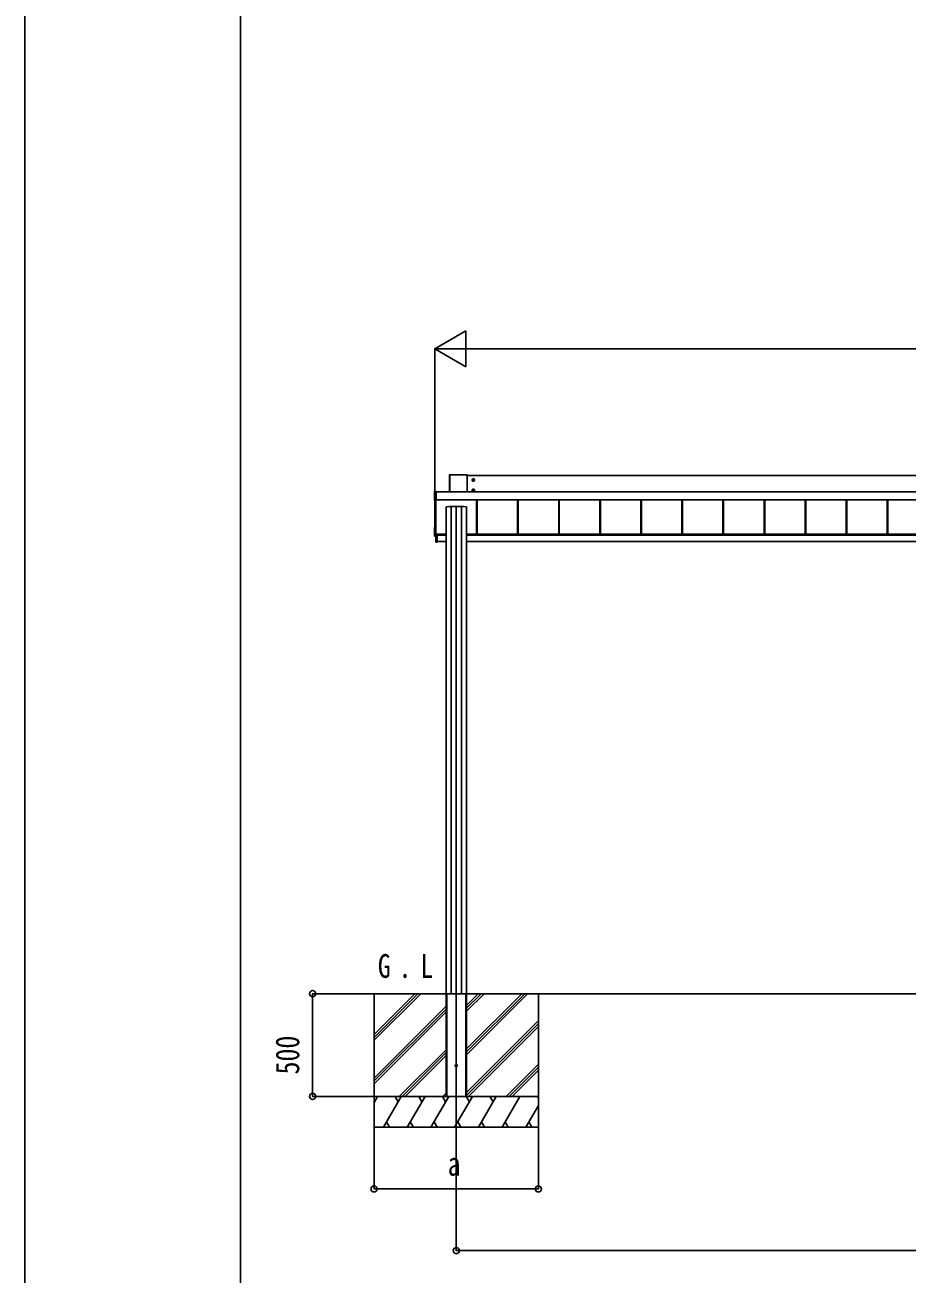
# Model space of a CAD drawing. Units: millimetres, scale not verified. Extents: x -14718 to 14718, y -10397 to 10401.
# Drawn here: x -14718 to -10423, y -6080 to 2 of the extents above; entities that cross this region are included whole.
import ezdxf
from ezdxf.enums import TextEntityAlignment as Align

# ---------------------------------------------------------------- set-up
doc = ezdxf.new("R2010")
doc.units = ezdxf.units.MM
doc.header["$LTSCALE"] = 50
for name, color, linetype in [('0-2_USER1', 3, 'Continuous'), ('0-4_YKK_12', 2, 'Continuous'), ('0-5_YKK_A1', 4, 'Continuous'), ('0-6_YKK_D', 6, 'Continuous'), ('0-7_YKK_ZWAK', 7, 'Continuous')]:
    doc.layers.add(name, color=color, linetype=linetype)
doc.styles.add('ＭＳ ゴシック', font='')
doc.styles.get('ＭＳ ゴシック').set_extended_font_data('MS Gothic')

msp = doc.modelspace()

# ---------------------------------------------------------------- linework, layer by layer
at = {"layer": '0-4_YKK_12'}
msp.add_line((-12617.43, -5214.1), (-12617.43, -2338.4), dxfattribs=at)
at = {"layer": '0-5_YKK_A1'}
for p, q in [((-12650.43, -2186.75), (-12650.43, -2268.91)), ((-12650.09, -2186.89), (-12650.43, -2186.75)), ((-12650.09, -2268.91), (-12650.09, -2186.89)), ((-12564.93, -2186.25), (-12649.93, -2186.25)), ((-12649.93, -2186.25), (-12649.59, -2186.39)), ((-12649.59, -2186.39), (-12649.59, -2186.88)), ((-12649.59, -2186.88), (-12649.59, -2268.91)), ((-12565.27, -2186.88), (-12649.59, -2186.88)), ((-12565.27, -2186.39), (-12564.93, -2186.25)), ((-12565.27, -2268.91), (-12565.27, -2186.88)), ((-12564.43, -2186.75), (-12564.77, -2186.89)), ((-12564.77, -2186.89), (-12564.77, -2268.91)), ((-12564.43, -2268.91), (-12564.43, -2186.75)), ((-6870.43, -2190.47), (-12564.43, -2190.47)), ((-12541.68, -2212.21), (-12527.18, -2212.21)), ((-12536.71, -2211.45), (-12537.43, -2211.45)), ((-12534.43, -2219.46), (-12534.43, -2204.96)), ((-12532.15, -2212.97), (-12531.43, -2212.97)), ((-12723.93, -2310.11), (-12723.93, -2268.13)), ((-12723.47, -2268.33), (-12723.93, -2268.13)), ((-12723.93, -2310.11), (-12723.47, -2309.39)), ((-12723.47, -2309.39), (-12723.47, -2268.33)), ((-12723.43, -2267.63), (-12717.73, -2267.63)), ((-12723.43, -2267.63), (-12722.97, -2267.83)), ((-12722.97, -2309.88), (-12723.43, -2310.61)), ((-12717.73, -2310.61), (-12723.43, -2310.61)), ((-12722.97, -2268.31), (-12722.97, -2309.37)), ((-12715.93, -2268.31), (-12722.97, -2268.31)), ((-12722.43, -2310.61), (-12722.43, -2483.03)), ((-12717.73, -2267.67), (-12717.73, -2267.63)), ((-12717.73, -2310.61), (-12717.73, -2310.49)), ((-12717.43, -2310.44), (-12717.43, -2483.08)), ((-12715.93, -2267.68), (-12717.13, -2267.68)), ((-12717.13, -2267.68), (-12717.13, -2267.68)), ((-12715.93, -2267.68), (-12717.13, -2267.68)), ((-12717.13, -2310.43), (-12715.93, -2310.43)), ((-12717.13, -2310.43), (-12717.13, -2310.43)), ((-12717.13, -2310.43), (-12715.93, -2310.43)), ((-12715.93, -2267.83), (-12715.93, -2267.68)), ((-12715.93, -2267.68), (-12715.93, -2267.68)), ((-12715.93, -2267.83), (-12715.93, -2268.31)), ((-12715.93, -2268.31), (-12715.93, -2309.37)), ((-6718.93, -2268.91), (-12715.93, -2268.91)), ((-6718.93, -2269.39), (-12715.93, -2269.39)), ((-6718.93, -2308.36), (-12715.93, -2308.36)), ((-6718.93, -2308.88), (-12715.93, -2308.88)), ((-12715.93, -2309.02), (-6718.93, -2309.02)), ((-6718.93, -2309.02), (-12715.93, -2309.02)), ((-12715.93, -2309.37), (-12715.93, -2309.88)), ((-12715.93, -2309.88), (-12715.93, -2310.43)), ((-12715.93, -2310.43), (-12715.93, -2310.43)), ((-12541.68, -2262.18), (-12527.18, -2262.18)), ((-12536.71, -2261.42), (-12537.43, -2261.42)), ((-12534.43, -2269.43), (-12534.43, -2254.93)), ((-12532.15, -2262.94), (-12531.43, -2262.94)), ((-12518.93, -2309.02), (-12518.93, -2475.25)), ((-12516.33, -2309.02), (-12516.33, -2475.25)), ((-12515.93, -2309.02), (-12515.93, -2475.25)), ((-12318.93, -2309.02), (-12318.93, -2475.25)), ((-12316.33, -2309.02), (-12316.33, -2475.25)), ((-12315.93, -2309.02), (-12315.93, -2475.25)), ((-12118.93, -2309.02), (-12118.93, -2475.25)), ((-12116.33, -2309.02), (-12116.33, -2475.25)), ((-12115.93, -2309.02), (-12115.93, -2475.25)), ((-11918.93, -2309.02), (-11918.93, -2475.25)), ((-11916.33, -2309.02), (-11916.33, -2475.25)), ((-11915.93, -2309.02), (-11915.93, -2475.25)), ((-11718.93, -2309.02), (-11718.93, -2475.25)), ((-11716.33, -2309.02), (-11716.33, -2475.25)), ((-11715.93, -2309.02), (-11715.93, -2475.25)), ((-11518.93, -2309.02), (-11518.93, -2475.25)), ((-11516.33, -2309.02), (-11516.33, -2475.25)), ((-11515.93, -2309.02), (-11515.93, -2475.25)), ((-11318.93, -2309.02), (-11318.93, -2475.25)), ((-11316.33, -2309.02), (-11316.33, -2475.25)), ((-11315.93, -2309.02), (-11315.93, -2475.25)), ((-11118.93, -2309.02), (-11118.93, -2475.25)), ((-11116.33, -2309.02), (-11116.33, -2475.25)), ((-11115.93, -2309.02), (-11115.93, -2475.25)), ((-10918.93, -2309.02), (-10918.93, -2475.25)), ((-10916.33, -2309.02), (-10916.33, -2475.25)), ((-10915.93, -2309.02), (-10915.93, -2475.25)), ((-10718.93, -2309.02), (-10718.93, -2475.25)), ((-10716.33, -2309.02), (-10716.33, -2475.25)), ((-10715.93, -2309.02), (-10715.93, -2475.25)), ((-10518.93, -2309.02), (-10518.93, -2475.25)), ((-10516.33, -2309.02), (-10516.33, -2475.25)), ((-10515.93, -2309.02), (-10515.93, -2475.25)), ((-12667.43, -2342.96), (-12667.43, -4707.6)), ((-12642.24, -2341.22), (-12642.24, -4711.6)), ((-12592.62, -2341.22), (-12592.62, -4711.6)), ((-12567.43, -2342.96), (-12567.43, -4707.6)), ((-12723.43, -2443.01), (-12723.43, -2484.07)), ((-12723.43, -2484.31), (-12723.43, -2484.07)), ((-12722.96, -2442.51), (-12722.43, -2442.48)), ((-12722.96, -2484.56), (-12717.25, -2484.91)), ((-12722.96, -2484.56), (-12722.96, -2484.81)), ((-12722.96, -2484.81), (-12716.93, -2485.19)), ((-12722.96, -2484.81), (-12722.96, -2484.81)), ((-12722.96, -2484.81), (-12716.93, -2485.19)), ((-12721.93, -2483.58), (-12717.93, -2483.58)), ((-12717.25, -2484.95), (-12717.25, -2484.91)), ((-12713.93, -2474.86), (-12717.13, -2474.86)), ((-12716.93, -2476.81), (-12716.93, -2474.86)), ((-12716.93, -2480.39), (-12716.93, -2476.81)), ((-12716.65, -2476.81), (-12716.93, -2476.81)), ((-12716.93, -2513.48), (-12716.93, -2480.39)), ((-12716.65, -2480.39), (-12716.93, -2480.39)), ((-12716.65, -2474.86), (-12716.65, -2476.81)), ((-12716.65, -2480.39), (-12716.65, -2513.48)), ((-12716.63, -2480.09), (-12716.63, -2477.11)), ((-12716.63, -2480.09), (-12716.63, -2480.09)), ((-12710.43, -2480.38), (-12716.63, -2480.39)), ((-12716.62, -2480.09), (-12716.62, -2480.09)), ((-12716.15, -2477.31), (-12716.43, -2477.31)), ((-12716.15, -2479.89), (-12716.43, -2479.89)), ((-12716.15, -2477.31), (-12716.15, -2479.89)), ((-12716.15, -2479.89), (-12710.43, -2479.88)), ((-12715.43, -2475.6), (-12715.43, -2474.86)), ((-12715.43, -2475.6), (-12710.43, -2475.58)), ((-12667.43, -2475.25), (-12714.43, -2475.25)), ((-12714.43, -2475.25), (-12714.43, -2475.54)), ((-12714.43, -2475.54), (-12714.43, -2475.59)), ((-12713.93, -2475.25), (-12713.93, -2474.86)), ((-12710.43, -2479.88), (-12710.43, -2475.58)), ((-12667.43, -2477.25), (-12710.43, -2477.25)), ((-12710.43, -2479.88), (-12710.43, -2480.08)), ((-12667.43, -2480.12), (-12710.43, -2480.12)), ((-12710.43, -2480.38), (-12710.43, -2513.86)), ((-6867.43, -2475.25), (-12567.43, -2475.25)), ((-6867.43, -2477.25), (-12567.43, -2477.25)), ((-6867.43, -2480.12), (-12567.43, -2480.12)), ((-12716.93, -2513.48), (-12716.65, -2513.48)), ((-12716.65, -2513.48), (-12710.43, -2513.86)), ((-12710.43, -2514.16), (-12716.65, -2513.78)), ((-12668.28, -2511.6), (-12710.43, -2511.6)), ((-12710.43, -2513.86), (-12710.43, -2514.16)), ((-12668.43, -2513.78), (-12668.3, -2511.6)), ((-12668.28, -2511.6), (-12667.8, -2511.6)), ((-12667.93, -2514.1), (-12668.13, -2514.1)), ((-12667.8, -2511.6), (-12667.93, -2513.78)), ((-12667.43, -2514.1), (-12667.93, -2514.1)), ((-12667.43, -2511.6), (-12667.8, -2511.6)), ((-12567.06, -2511.6), (-12567.43, -2511.6)), ((-12567.43, -2513.78), (-12566.93, -2513.78)), ((-12566.93, -2514.1), (-12567.43, -2514.1)), ((-12567.06, -2511.6), (-12566.58, -2511.6)), ((-12566.93, -2513.78), (-12567.06, -2511.6)), ((-12566.93, -2514.1), (-12566.93, -2513.78)), ((-12566.73, -2514.1), (-12566.93, -2514.1)), ((-6868.28, -2511.6), (-12566.58, -2511.6)), ((-12566.56, -2511.6), (-12566.43, -2513.78)), ((-12667.43, -4711.6), (-13117.43, -4711.6)), ((-13017.43, -4711.6), (-13017.43, -5361.6)), ((-13017.43, -4938.23), (-12790.8, -4711.6)), ((-13017.43, -4909.95), (-12819.08, -4711.6)), ((-13017.43, -4924.09), (-12805, -4711.66)), ((-12667.43, -4707.6), (-12667.43, -5211.6)), ((-12667.43, -4711.6), (-12667.13, -4711.6)), ((-12667.43, -4711.6), (-12667.43, -5211.6)), ((-12667.13, -4711.6), (-12567.73, -4711.6)), ((-12664.93, -4711.6), (-12664.93, -5211.6)), ((-12663.43, -4711.6), (-12663.43, -5211.6)), ((-12571.43, -4711.6), (-12571.43, -5211.6)), ((-12569.93, -4711.6), (-12569.93, -5211.6)), ((-12567.43, -4707.6), (-12567.43, -5211.6)), ((-12567.43, -4711.6), (-12567.43, -5211.6)), ((-6317.43, -4711.6), (-12567.43, -4711.6)), ((-12567.43, -4796.6), (-12482.43, -4711.6)), ((-12567.43, -4782.46), (-12496.57, -4711.6)), ((-12567.43, -4768.31), (-12510.72, -4711.6)), ((-12567.43, -5008.73), (-12270.34, -4711.64)), ((-12567.43, -4994.59), (-12284.48, -4711.64)), ((-12567.43, -4980.44), (-12298.62, -4711.64)), ((-12217.43, -4711.6), (-12217.43, -5361.6)), ((-13017.43, -5122.08), (-12667.43, -4772.08)), ((-13017.43, -5136.22), (-12667.43, -4786.22)), ((-13017.43, -5150.36), (-12667.43, -4800.36)), ((-12567.43, -5192.57), (-12217.43, -4842.58)), ((-12567.43, -5206.72), (-12217.43, -4856.72)), ((-12558.17, -5211.6), (-12217.43, -4870.86)), ((-12894.82, -5211.6), (-12667.43, -4984.21)), ((-12880.68, -5211.6), (-12667.43, -4998.35)), ((-12866.54, -5211.6), (-12667.43, -5012.49)), ((-12374.32, -5211.6), (-12217.43, -5054.71)), ((-12360.18, -5211.6), (-12217.43, -5068.85)), ((-12346.04, -5211.6), (-12217.43, -5082.99)), ((-12217.43, -5211.6), (-13017.43, -5211.6)), ((-13017.43, -5240.54), (-13000.72, -5211.6)), ((-12217.43, -5211.6), (-13017.43, -5211.6)), ((-12971.85, -5361.6), (-12885.25, -5211.6)), ((-12900.25, -5237.58), (-12915.25, -5211.6)), ((-12856.38, -5361.6), (-12769.78, -5211.6)), ((-12784.78, -5237.58), (-12799.78, -5211.6)), ((-12740.91, -5361.6), (-12654.31, -5211.6)), ((-12669.31, -5237.58), (-12684.31, -5211.6)), ((-12682.69, -5211.6), (-12667.43, -5196.34)), ((-12667.43, -5211.6), (-12567.43, -5211.6)), ((-12625.44, -5361.6), (-12538.84, -5211.6)), ((-12553.84, -5237.58), (-12568.84, -5211.6)), ((-12509.97, -5361.6), (-12423.37, -5211.6)), ((-12438.37, -5237.58), (-12453.37, -5211.6)), ((-12394.5, -5361.6), (-12307.9, -5211.6)), ((-12217.43, -5220.26), (-12222.43, -5211.6)), ((-13015.72, -5237.58), (-13017.43, -5234.62)), ((-12279.03, -5361.6), (-12217.43, -5254.9)), ((-12956.86, -5335.62), (-12941.86, -5361.6)), ((-12841.39, -5335.62), (-12826.39, -5361.6)), ((-12725.92, -5335.62), (-12710.92, -5361.6)), ((-12610.44, -5335.62), (-12595.44, -5361.6)), ((-12494.98, -5335.62), (-12479.98, -5361.6)), ((-12379.5, -5335.62), (-12364.51, -5361.6)), ((-12264.03, -5335.62), (-12249.04, -5361.6)), ((-13017.43, -5361.6), (-12217.43, -5361.6))]:
    msp.add_line(p, q, dxfattribs=at)
for points in [[(-12649.59, -2186.39), (-12565.27, -2186.39), (-12565.27, -2186.88)], [(-12537.43, -2211.45), (-12537.43, -2212.97), (-12536.71, -2212.97)], [(-12533.67, -2209.93), (-12533.67, -2209.21), (-12535.19, -2209.21), (-12535.19, -2209.93)], [(-12535.19, -2214.49), (-12535.19, -2215.21), (-12533.67, -2215.21), (-12533.67, -2214.49)], [(-12531.43, -2212.97), (-12531.43, -2211.45), (-12532.15, -2211.45)], [(-12722.97, -2268.31), (-12722.97, -2267.83), (-12715.93, -2267.83)], [(-12715.93, -2309.88), (-12722.97, -2309.88), (-12722.97, -2309.37), (-12715.93, -2309.37)], [(-12717.63, -2267.68), (-12717.67, -2267.67), (-12717.73, -2267.67)], [(-12537.43, -2261.42), (-12537.43, -2262.94), (-12536.71, -2262.94)], [(-12533.67, -2259.9), (-12533.67, -2259.18), (-12535.19, -2259.18), (-12535.19, -2259.9)], [(-12535.19, -2264.46), (-12535.19, -2265.18), (-12533.67, -2265.18), (-12533.67, -2264.46)], [(-12531.43, -2262.94), (-12531.43, -2261.42), (-12532.15, -2261.42)], [(-12722.43, -2483.03), (-12722.43, -2483.6), (-12716.93, -2483.93)], [(-12716.62, -2480.09), (-12716.63, -2480.09), (-12716.63, -2480.09)], [(-12716.61, -2480.09), (-12710.43, -2480.08), (-12710.43, -2480.38)], [(-12716.43, -2479.91), (-12716.43, -2479.89), (-12716.43, -2477.31)], [(-12667.93, -2514.1), (-12667.93, -2513.78), (-12667.43, -2513.78)], [(-12667.13, -4711.6), (-12567.73, -4711.6), (-12567.43, -4711.6)]]:
    msp.add_lwpolyline(points, dxfattribs=at)
for points in [[(-12534.43, -2206.44), (-12539.43, -2209.32), (-12539.43, -2215.1), (-12534.43, -2217.98), (-12529.43, -2215.1), (-12529.43, -2209.32)], [(-12534.43, -2256.4), (-12539.43, -2259.29), (-12539.43, -2265.07), (-12534.43, -2267.95), (-12529.43, -2265.07), (-12529.43, -2259.29)]]:
    msp.add_lwpolyline(points, close=True, dxfattribs=at)
for centre, radius in [((-12534.43, -2212.21), 6.25), ((-12534.43, -2212.21), 5), ((-12534.43, -2262.18), 6.25), ((-12534.43, -2262.18), 5), ((-12617.43, -5061.6), 5)]:
    msp.add_circle(centre, radius, dxfattribs=at)
for centre, radius, start, end in [((-12649.59, -2186.89), 0.5, 90.15046, 179.81463), ((-12649.71, -2190.99), 4.12, 88.40447, 95.35624), ((-12565.27, -2186.89), 0.5, 0.18537, 89.84954), ((-12565.15, -2190.99), 4.12, 84.64376, 91.59553), ((-12534.43, -2212.21), 5.58, 153.74848, 206.25152), ((-12534.43, -2212.21), 5.58, 93.74848, 146.25152), ((-12534.43, -2212.21), 5.58, 213.74848, 266.25152), ((-12536.71, -2209.93), 1.52, 270, 0), ((-12536.71, -2214.49), 1.52, 0, 90), ((-12534.43, -2212.21), 5.58, 33.74848, 86.25152), ((-12534.43, -2212.21), 5.58, 273.74848, 326.25152), ((-12532.15, -2209.93), 1.52, 180, 270), ((-12532.15, -2214.49), 1.52, 90, 180), ((-12534.43, -2212.21), 5.58, 333.74848, 26.25152), ((-12722.97, -2268.33), 0.5, 90.15046, 179.81463), ((-12723.09, -2272.43), 4.12, 88.40447, 95.35624), ((-12723.09, -2313.49), 4.12, 88.40447, 95.35624), ((-12722.97, -2309.38), 0.502, 180.349, 269.68592), ((-12717.73, -2310.19), 0.301, 269.99262, 297.9043), ((-12717.55, -2265.93), 1.74, 265.66516, 269.50049), ((-12717.22, -2313.14), 2.71, 88.10375, 98.40666), ((-12534.43, -2262.18), 5.58, 153.74848, 206.25152), ((-12534.43, -2262.18), 5.58, 93.74848, 146.25152), ((-12534.43, -2262.18), 5.58, 213.74848, 266.25152), ((-12536.71, -2259.9), 1.52, 270, 0), ((-12536.71, -2264.46), 1.52, 0, 90), ((-12534.43, -2262.18), 5.58, 33.74848, 86.25152), ((-12534.43, -2262.18), 5.58, 273.74848, 326.25152), ((-12532.15, -2259.9), 1.52, 180, 270), ((-12532.15, -2264.46), 1.52, 90, 180), ((-12534.43, -2262.18), 5.58, 333.74848, 26.25152), ((-12722.93, -2443.01), 0.5, 93.48119, 179.98396), ((-12722.93, -2484.06), 0.5, 180.01604, 266.51881), ((-12722.93, -2484.31), 0.5, 180, 266.3803), ((-12722.93, -2484.31), 0.5, 180.01604, 266.51881), ((-12721.93, -2483.08), 0.5, 180.01746, 270.01745), ((-12717.93, -2483.08), 0.5, 269.98255, 359.98254), ((-12717.13, -2474.56), 0.3, 180.01748, 270.01745), ((-12717.23, -2484.61), 0.3, 266.48405, 359.9811), ((-12717.23, -2484.66), 0.3, 266.48405, 359.9811), ((-12716.63, -2476.81), 0.3, 180.01746, 270.01745), ((-12716.63, -2480.39), 0.3, 90.12237, 180), ((-12715.3, -2476.88), 1.35, 177.08798, 189.90325), ((-12715.43, -2480.31), 1.22, 169.53624, 183.72385), ((-12715.42, -2480.27), 1.21, 171.62247, 185.82998), ((-12715.38, -2480.32), 1.25, 169.72631, 183.54265), ((-12716.61, -2480.39), 0.3, 90.22184, 92.22662), ((-12716.61, -2480.23), 0.141, 90.0241, 94.22537), ((-12716.22, -2481.88), 1.98, 88.04873, 96.20074), ((-12716.63, -2513.48), 0.3, 180, 266.5), ((-12715.42, -2513.63), 1.24, 173.06854, 186.93146), ((-12668.13, -2513.8), 0.3, 176.5, 270), ((-12566.73, -2513.8), 0.3, 270, 3.5)]:
    msp.add_arc(centre, radius, start, end, dxfattribs=at)
for centre, major_axis, ratio, start_param, end_param in [((-12649.93, -2186.75), (0.382, -0.325), 0.996231, 2.2770247, 3.8440941), ((-12564.93, -2186.75), (0.382, 0.325), 0.996231, 5.5806839, 7.1477533), ((-12723.43, -2268.13), (0.382, -0.325), 0.996231, 2.2770247, 3.8440941), ((-12723.43, -2310.11), (0.382, 0.325), 0.996231, 2.4390913, 4.0061606), ((-12717.13, -2267.67), (0.6, 0), 0.026226, 3.1415927, 3.8726279), ((-12717.13, -2310.49), (0.6, 0), 0.096025, 1.5707963, 3.1415927), ((-12717.73, -2310.31), (0, 0.3), 0.998743, 3.1415927, 4.2299164), ((-12717.13, -2267.67), (0.6, 0), 0.026226, 3.8726279, 4.712389), ((-12617.43, -2342.96), (-50, 0), 0.04, 3.1415927, 6.2831853), ((-12716.65, -2484.99), (0.6, -0.037), 0.034769, 3.1437205, 4.2258199), ((-12716.65, -2477.31), (0.301, 0.4), 0.997782, 5.3593221, 6.9301184), ((-12716.65, -2479.89), (0.301, 0.4), 0.997782, 3.7885257, 3.8252324), ((-12716.63, -2477.31), (0.108, 0.169), 0.994155, 5.2849907, 6.855787), ((-12716.63, -2479.89), (-0.145, 0.15), 0.921201, 2.3686772, 3.9027669), ((-12716.63, -2479.89), (0.482, -0.007), 0.414889, 4.7553012, 6.2893908), ((-12716.13, -2479.89), (0.001, 0.2), 0.09157, 1.5714198, 1.6062613), ((-12667.93, -2513.8), (0.5, -0.018), 0.036539, 1.5736281, 3.1406975), ((-12566.93, -2513.8), (0.5, 0.018), 0.036539, 0.0008951, 1.5679645)]:
    msp.add_ellipse(centre, major_axis=major_axis, ratio=ratio, start_param=start_param, end_param=end_param, dxfattribs=at)
at = {"layer": '0-6_YKK_D'}
for p, q in [((-12722.43, -1573.6), (-12570.88, -1486.1)), ((-12570.88, -1661.1), (-12570.88, -1486.1)), ((-12722.43, -2309.61), (-12722.43, -1572.6)), ((-12722.43, -1573.6), (-12570.88, -1661.1)), ((-12722.43, -1573.6), (-12419.32, -1573.6)), ((-12547.43, -1573.6), (-6887.43, -1573.6)), ((-13118.43, -4711.6), (-13318.43, -4711.6)), ((-13317.43, -4711.6), (-13317.43, -5211.6)), ((-13018.43, -5211.6), (-13318.43, -5211.6)), ((-12617.43, -5215.1), (-12617.43, -5962.6)), ((-13017.43, -5362.6), (-13017.43, -5662.6)), ((-12217.43, -5362.6), (-12217.43, -5662.6)), ((-13017.43, -5661.6), (-12217.43, -5661.6)), ((-12617.43, -5961.6), (-6817.43, -5961.6))]:
    msp.add_line(p, q, dxfattribs=at)
for centre in [(-13317.43, -4711.6), (-13317.43, -5211.6), (-13017.43, -5661.6), (-12217.43, -5661.6), (-12617.43, -5961.6)]:
    msp.add_circle(centre, 14.88, dxfattribs=at)
at = {"layer": '0-7_YKK_ZWAK'}
msp.add_line((-13667.43, -8831.6), (-13667.43, 9718.4), dxfattribs=at)
msp.add_lwpolyline([(-14717.5, -10389.1), (14717.5, -10389.1), (14717.5, 10400.9), (-14717.5, 10400.9)], close=True, dxfattribs=at)

# ---------------------------------------------------------------- texts
at = {"layer": '0-2_USER1', "style": 'ＭＳ ゴシック', "width": 0.8}
for s, p in [('G', (-12999.5, -4669.1)), ('L', (-12792.63, -4669.1)), ('.', (-12898.7, -4669.1))]:
    msp.add_text(s, height=115.5, dxfattribs=at).set_placement(p, align=Align.BOTTOM_LEFT)
at = {"layer": '0-6_YKK_D', "style": 'ＭＳ ゴシック', "width": 0.8}
msp.add_text('500', height=115.5, rotation=90, dxfattribs=at).set_placement((-13347.43, -5104.4), align=Align.BOTTOM_LEFT)
msp.add_text('a', height=115.5, dxfattribs=at).set_placement((-12659.43, -5631.6), align=Align.BOTTOM_LEFT)

doc.saveas('drawing.dxf')
